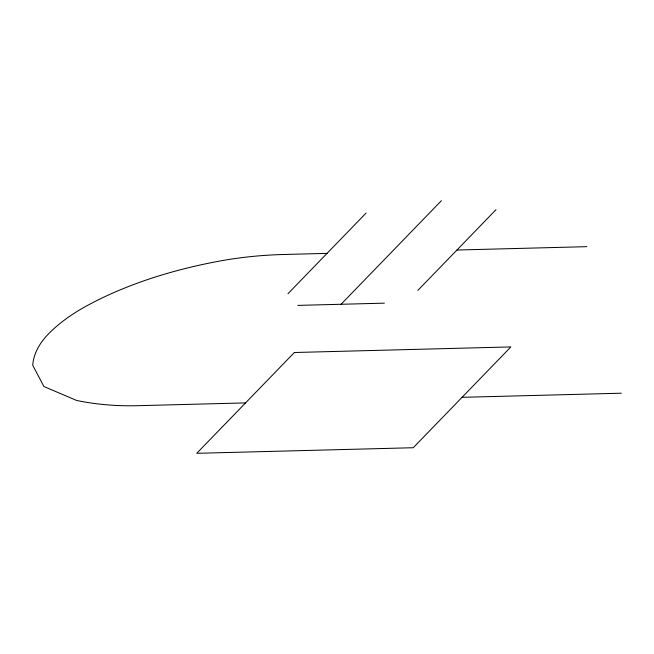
<?xml version="1.0" encoding="UTF-8"?>
<svg xmlns="http://www.w3.org/2000/svg" width="654" height="654" viewBox="0 0 654 654"><rect width="100%" height="100%" fill="white"/><g stroke="black" fill="none" stroke-linecap="round" stroke-linejoin="round"><path stroke-width="0.98" d="M287.989 293.695L366.093 213.049M341.077 304.274L441.401 200.688M417.898 290.343L496.002 209.697M327.041 253.376L283.738 254.488A227.633 118.938 0.3 0 0 219.54 261.085A343.89 179.678 0.3 0 0 85.748 306.391A227.633 118.938 0.3 0 0 48.134 334.284A145.343 75.946 0.3 0 0 32.7 365.218L43.916 386.522L76.747 400.501A145.343 75.946 0.3 0 0 137.291 405.701L245.552 402.905M456.95 250.024L586.859 246.672M297.774 305.393L384.38 303.154M462.067 397.321L621.3 393.209M294.365 352.506L196.74 453.312L413.246 447.728L510.88 346.914L294.365 352.506"/></g></svg>
